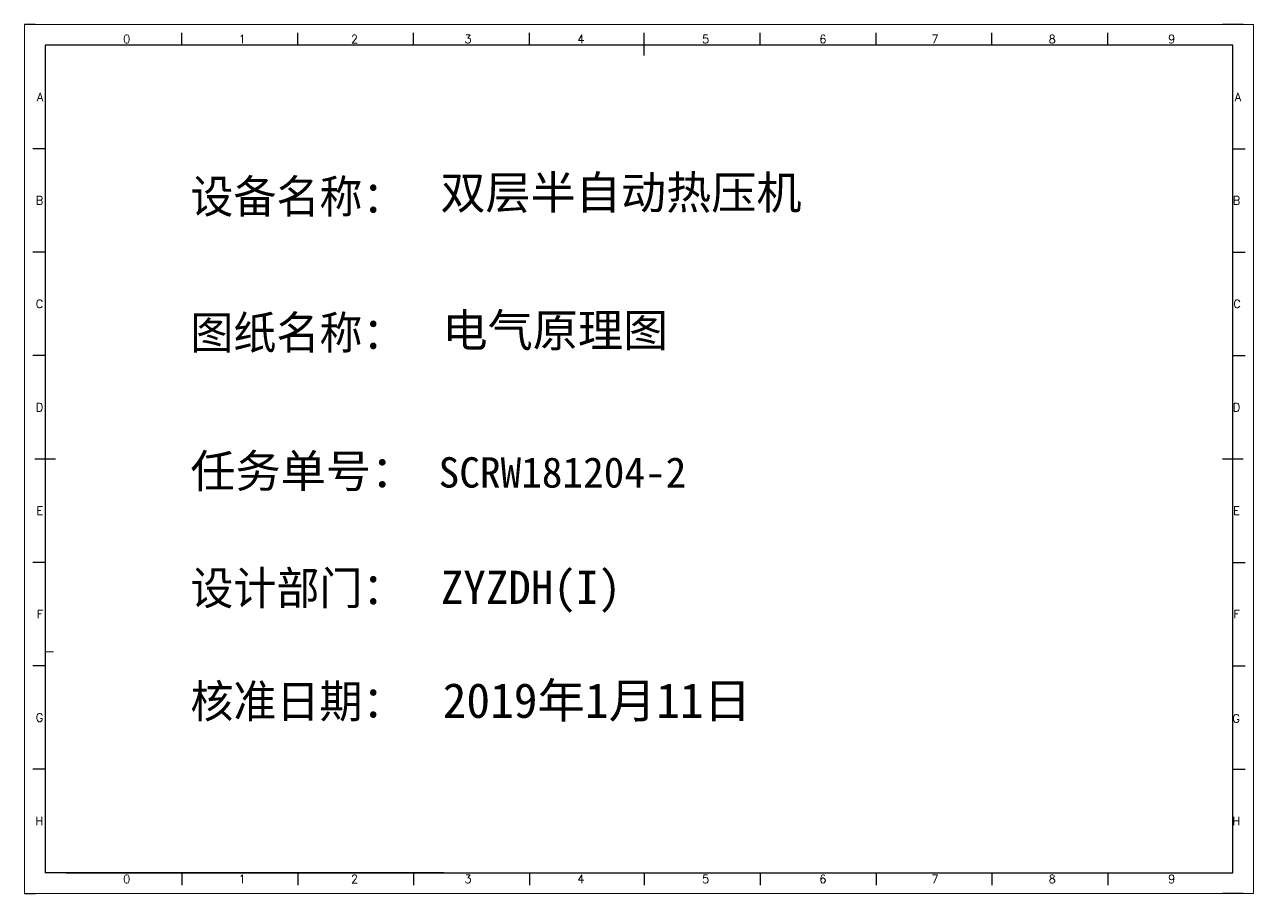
# Model space of a CAD drawing. Extents: x 38255 to 47052, y -6758 to -3353.
# Drawn here: x 38813.3 to 39110.3, y -4529.2 to -4319.2 of the extents above; entities that cross this region are included whole.
import ezdxf
from ezdxf.enums import TextEntityAlignment as Align

# ---------------------------------------------------------------- set-up
doc = ezdxf.new("R2010")
doc.units = 0
doc.header["$MEASUREMENT"] = 0
doc.layers.add('AE_BOR', color=1, linetype='Continuous')
doc.layers.add('电气图内容', color=7, linetype='Continuous')
doc.styles.add('WD', font='romans.shx', dxfattribs={"bigfont": 'gbcbig.shx'})

msp = doc.modelspace()

# ---------------------------------------------------------------- linework, layer by layer
for p, q in [((39105.29, -4324.182), (38818.29, -4324.182)), ((38818.29, -4324.182), (38818.29, -4524.182)), ((39105.29, -4524.182), (39105.29, -4324.182)), ((38823.32, -4524.182), (39102.82, -4524.182)), ((38944.087, -4524.182), (39004.037, -4524.182)), ((39004.037, -4524.182), (39072.822, -4524.182))]:
    msp.add_line(p, q)
at = {"lineweight": 9, "ltscale": 0.1}
for p, q in [((38818.29, -4470.754), (38820.289, -4470.754)), ((38914.625, -4524.182), (38944.087, -4524.182)), ((38942.729, -4524.182), (38942.729, -4524.182)), ((38942.729, -4524.182), (38942.729, -4524.182)), ((38942.729, -4524.182), (38942.729, -4524.182)), ((38942.729, -4524.182), (38942.729, -4524.182))]:
    msp.add_line(p, q, dxfattribs=at)
at = {"color": 0, "ltscale": 2}
for p, q in [((39105.29, -4524.182), (39105.29, -4502.736)), ((38914.625, -4524.182), (38818.29, -4524.182)), ((39072.822, -4524.182), (39102.82, -4524.182)), ((39072.822, -4524.182), (39105.29, -4524.182))]:
    msp.add_line(p, q, dxfattribs=at)
at = {"layer": 'AE_BOR', "lineweight": 30}
for p, q in [((38815.82, -4319.182), (38813.287, -4319.182)), ((39107.82, -4319.182), (39102.82, -4319.182)), ((38813.287, -4529.182), (38815.82, -4529.182)), ((39107.82, -4529.182), (39102.82, -4529.182))]:
    msp.add_line(p, q, dxfattribs=at)
at = {"layer": 'AE_BOR', "color": 1, "lineweight": 15}
for p, q in [((38813.287, -4319.182), (39110.287, -4319.182)), ((38813.287, -4529.182), (38813.287, -4319.182)), ((39110.287, -4319.182), (39110.287, -4529.182)), ((39110.287, -4529.182), (38813.287, -4529.182))]:
    msp.add_line(p, q, dxfattribs=at)
at = {"layer": 'AE_BOR'}
for p, q in [((38851.32, -4324.182), (38851.32, -4321.182)), ((38879.32, -4324.182), (38879.32, -4321.182)), ((38907.32, -4324.182), (38907.32, -4321.182)), ((38935.32, -4324.182), (38935.32, -4321.182)), ((38963.07, -4324.182), (38963.07, -4321.182)), ((38991.07, -4324.182), (38991.07, -4321.182)), ((39019.07, -4324.182), (39019.07, -4321.182)), ((39047.07, -4324.182), (39047.07, -4321.182)), ((39075.07, -4324.182), (39075.07, -4321.182)), ((38818.29, -4349.182), (38815.29, -4349.182)), ((39105.29, -4349.182), (39108.29, -4349.182)), ((38818.29, -4374.182), (38815.29, -4374.182)), ((39105.29, -4374.182), (39108.29, -4374.182)), ((38818.29, -4399.182), (38815.29, -4399.182)), ((39105.29, -4399.182), (39108.29, -4399.182)), ((38818.29, -4449.182), (38815.29, -4449.182)), ((39105.29, -4449.182), (39108.29, -4449.182)), ((38818.29, -4474.182), (38815.29, -4474.182)), ((39105.29, -4474.182), (39108.29, -4474.182)), ((38818.29, -4499.182), (38815.29, -4499.182)), ((39105.29, -4499.182), (39108.29, -4499.182)), ((38851.32, -4524.182), (38851.32, -4527.182)), ((38879.32, -4524.182), (38879.32, -4527.182)), ((38907.32, -4524.182), (38907.32, -4527.182)), ((38935.32, -4524.182), (38935.32, -4527.182)), ((38963.07, -4524.182), (38963.07, -4527.182)), ((38991.07, -4524.182), (38991.07, -4527.182)), ((39019.07, -4524.182), (39019.07, -4527.182)), ((39047.07, -4524.182), (39047.07, -4527.182)), ((39075.07, -4524.182), (39075.07, -4527.182))]:
    msp.add_line(p, q, dxfattribs=at)
at = {"layer": 'AE_BOR', "color": 2, "lineweight": 30}
for p, q in [((38963.07, -4326.682), (38963.07, -4321.682)), ((38815.79, -4424.182), (38820.79, -4424.182)), ((39102.79, -4424.182), (39107.79, -4424.182)), ((38963.07, -4524.182), (38963.07, -4526.682))]:
    msp.add_line(p, q, dxfattribs=at)

# ---------------------------------------------------------------- texts
at = {"color": 3, "lineweight": 211, "insert": (38914.287, -4389.068), "char_height": 8, "width": 103.44635, "attachment_point": 1}
msp.add_mtext('{\\fSimSun|b1|i0|c134|p2;\\C256;电气原理图}', dxfattribs=at)
at = {"layer": 'AE_BOR', "style": 'WD'}
for s, p in [('0', (38837.957, -4323.682)), ('1', (38865.882, -4323.682)), ('2', (38893.032, -4323.682)), ('3', (38920.432, -4323.682)), ('4', (38947.732, -4323.682)), ('5', (38977.881, -4323.682)), ('6', (39006.226, -4323.682)), ('7', (39033.324, -4323.682)), ('8', (39061.654, -4323.682)), ('9', (39090.518, -4323.682)), ('0', (38837.957, -4526.682)), ('1', (38865.882, -4526.682)), ('2', (38893.032, -4526.682)), ('3', (38920.432, -4526.682)), ('4', (38947.732, -4526.682)), ('5', (38977.881, -4526.682)), ('6', (39006.226, -4526.682)), ('7', (39033.324, -4526.682)), ('8', (39061.654, -4526.682)), ('9', (39090.518, -4526.682))]:
    msp.add_text(s, height=2, dxfattribs=at).set_placement(p, align=Align.CENTER)
for s, p in [('A', (38817.79, -4336.682)), ('A', (39107.314, -4336.682)), ('B', (38817.79, -4361.682)), ('B', (39107.123, -4361.682)), ('C', (38817.79, -4386.682)), ('C', (39107.219, -4386.682)), ('D', (38817.79, -4411.682)), ('D', (39107.123, -4411.682)), ('E', (38817.79, -4436.682)), ('E', (39107.028, -4436.682)), ('F', (38817.79, -4461.682)), ('F', (39107.028, -4461.682)), ('F', (39107.028, -4461.682)), ('G', (38817.79, -4486.682)), ('G', (39107.028, -4486.901)), ('H', (38817.79, -4511.682)), ('H', (39107.123, -4511.682))]:
    msp.add_text(s, height=2, dxfattribs=at).set_placement(p, align=Align.MIDDLE_RIGHT)
at = {"layer": '电气图内容', "color": 7, "attachment_point": 1}
for s, insert, char_height in [('设备名称：', (38853.356, -4356.724), 8), ('{\\f宋体|b0|i0|c134|p2;双层半自动热压机}', (38913.774, -4355.782), 8), ('图纸名称：', (38853.356, -4389.633), 8), ('\\pxsm1,ql;{\\f宋体|b0|i0|c134|p2;任务单号： \\H0.916667x;\\C256;SCRW181204-2^I^I^I}', (38853.356, -4423.09), 8), ('设计部门：', (38853.356, -4451.378), 8), ('{\\C256;ZYZDH(I)}', (38913.883, -4451.2), 8), ('核准日期：', (38853.356, -4478.746), 8), ('{\\fKaiTi_GB2312|b0|i0|c134|p49;\\C256;2019\\fSimSun|b0|i0|c134|p2;年\\fKaiTi_GB2312|b0|i0|c134|p49;1\\fSimSun|b0|i0|c134|p2;月\\fKaiTi_GB2312|b0|i0|c134|p49;11\\fSimSun|b0|i0|c134|p2;日}', (38914.343, -4478.338), 8.41995)]:
    msp.add_mtext(s, dxfattribs=dict(at, insert=insert, char_height=char_height))

doc.saveas('drawing.dxf')
